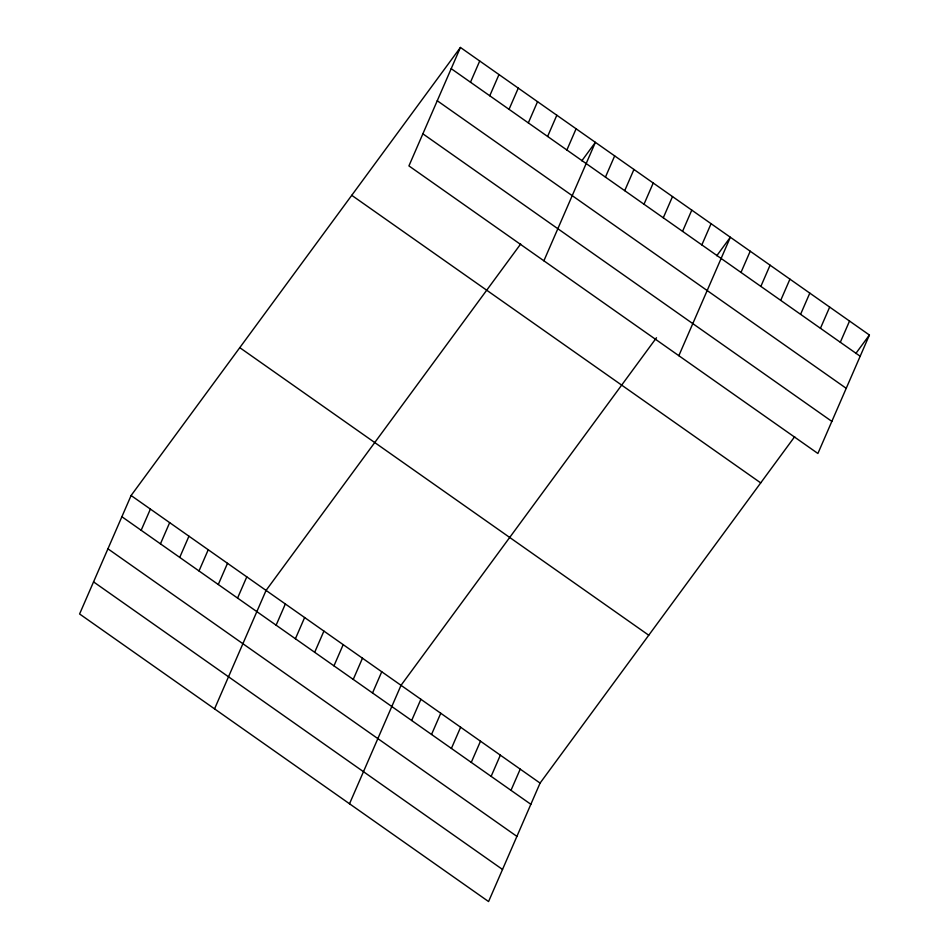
<?xml version="1.0" encoding="UTF-8"?>
<svg xmlns="http://www.w3.org/2000/svg" width="949" height="949" viewBox="0 0 949 949"><rect width="100%" height="100%" fill="white"/><g stroke="black" fill="none" stroke-linecap="round" stroke-linejoin="round"><path stroke-width="1.42" d="M460.431 47.45L408.924 165.909L817.896 453.48L869.403 335.021L460.431 47.45L131.104 495.52L79.597 613.979L488.569 901.55L540.076 783.091L794.681 436.67M141.164 530.289L150.393 509.079M160.452 543.848L169.669 522.638M179.729 557.407L188.946 536.197M199.005 570.954L208.234 549.756M218.282 584.513L227.511 563.303M237.57 598.072L246.787 576.862M470.49 82.219L479.708 61.009M214.557 708.879L266.064 590.42L520.669 244M489.767 95.766L498.984 74.568M276.123 625.189L285.352 603.979M509.044 109.325L518.273 88.115M295.412 638.748L304.629 617.538M528.332 122.884L537.549 101.673M314.688 652.295L323.906 631.097M547.609 136.442L556.826 115.232M333.965 665.854L343.194 644.644M566.885 150.001L576.102 128.791M353.242 679.413L362.471 658.203M543.884 260.809L595.391 142.35L581.808 160.832M372.53 692.972L381.747 671.762M605.45 177.107L614.667 155.909M349.517 803.779L401.024 685.32L656.483 337.749M624.727 190.666L633.944 169.456M411.676 720.493L420.893 699.283M644.003 204.225L653.232 183.015M431.534 734.467L440.763 713.257M663.292 217.784L672.509 196.573M451.404 748.429L460.621 727.219M682.568 231.342L691.785 210.132M471.262 762.403L480.491 741.193M701.845 244.901L711.074 223.691M491.131 776.365L500.348 755.155M678.843 355.697L730.35 237.25L716.768 255.732M510.989 790.339L520.218 769.129M740.991 272.422L750.208 251.212M760.861 286.384L770.078 265.186M780.719 300.358L789.936 279.148M800.588 314.321L809.805 293.111M820.446 328.295L829.675 307.085M840.316 342.257L849.533 321.047M855.808 353.502L869.403 335.021M451.202 68.66L860.174 356.231M437.252 100.748L846.223 388.319M422.874 133.821L831.846 421.38M351.747 195.316L760.718 482.887M239.789 347.654L648.748 635.225M131.104 495.52L540.076 783.091M121.887 516.731L530.859 804.301M107.937 548.819L516.908 836.389M93.56 581.891L502.531 869.462"/></g></svg>
